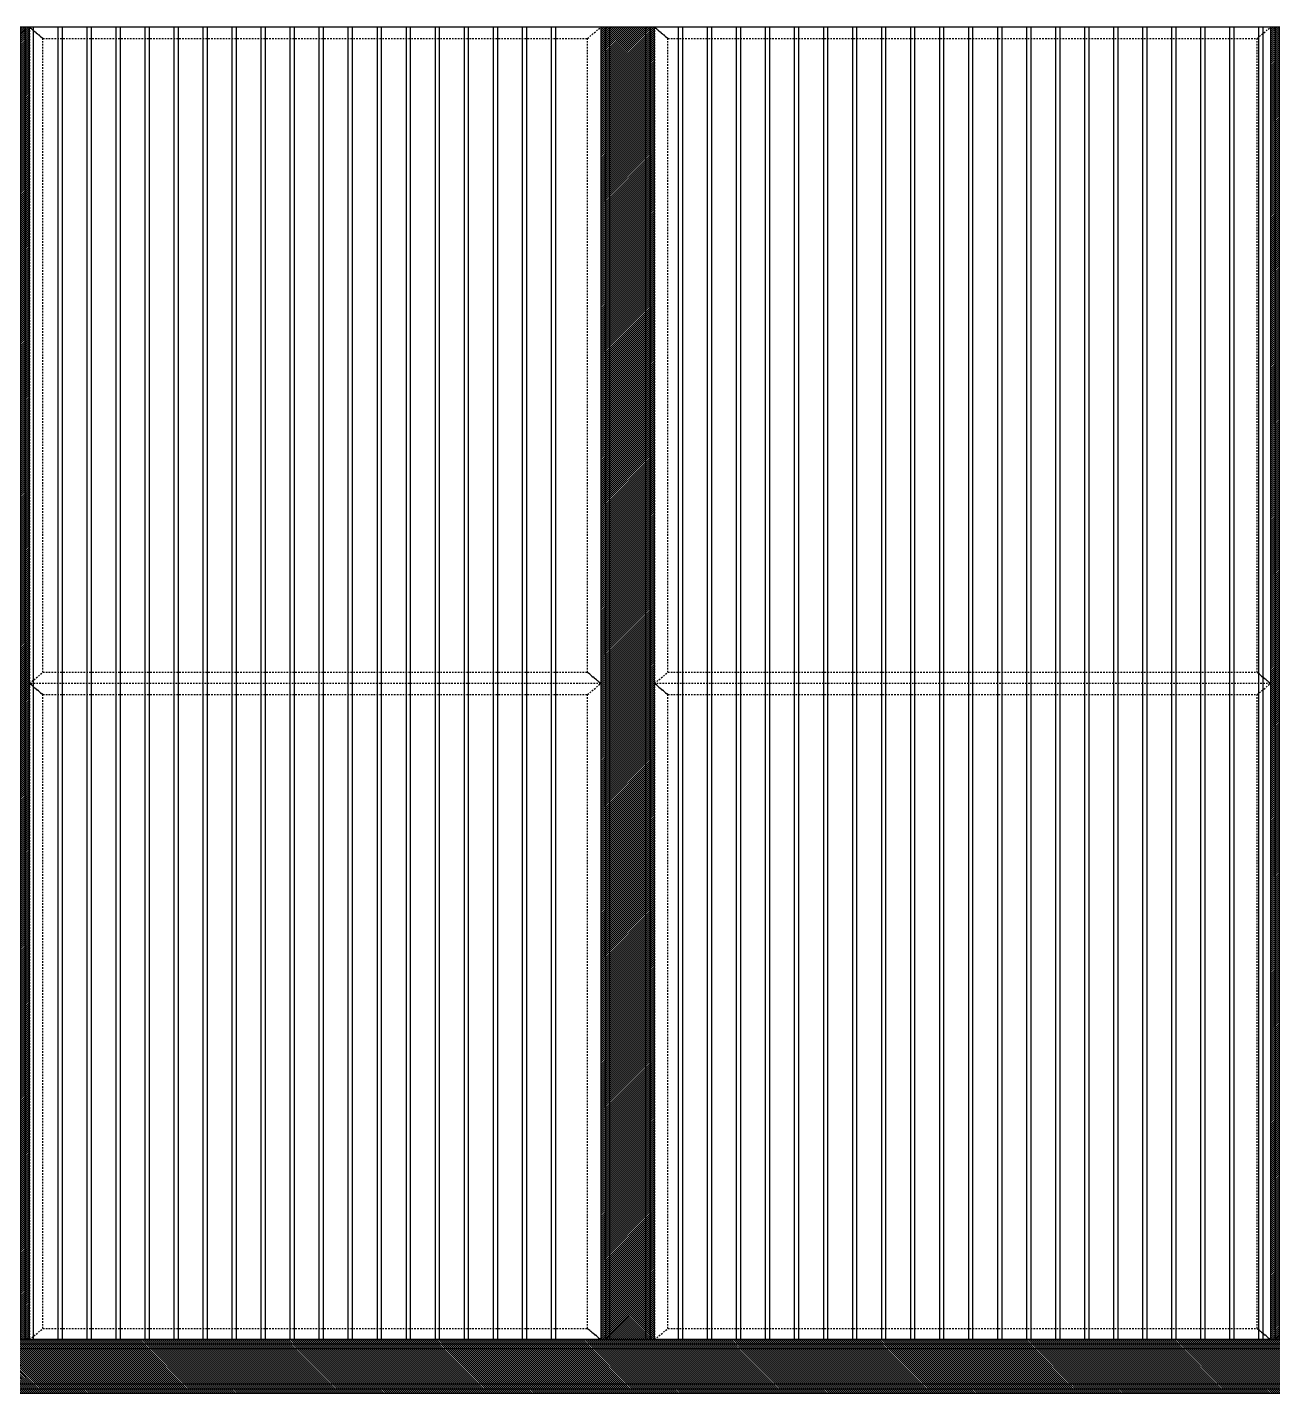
# Model space of a CAD drawing. Header units: millimetres. Extents: x 3774 to 718460, y -768339 to 192544.
# Drawn here: x 392111 to 394901, y -722367 to -719317 of the extents above; entities that cross this region are included whole.
import ezdxf
from ezdxf.xclip import XClip

# ---------------------------------------------------------------- set-up
doc = ezdxf.new("R2010")
doc.units = ezdxf.units.MM
doc.header["$XCLIPFRAME"] = 0
doc.set_wipeout_variables(frame=1)
for name, pattern in [('TA_GL_000.70000', [1.925, 0.7, -0.175, 0.175, -0.175, 0.7]), ('TA_HL_001.00000', [6.5, 3.55, -2.95]), ('XKITLINE00', [0]), ('XKITLINE02', [4, 2, -2])]:
    doc.linetypes.add(name, pattern=pattern)
for name, color, linetype in [('000 - 0_SYM_DWG_GRIDLINE_MAIN_COLOR_251', 7, 'Continuous'), ('010 - ASPG_EXTR_MAIN_COLOR_2', 7, 'Continuous'), ('010 - ASPG_EXTR_WIPEOUT_', 7, 'Continuous'), ('010 - ASPG_FRAMING_MAIN_COLOR_1', 7, 'Continuous'), ('010 - ASPG_FRAMING_MAIN_COLOR_2', 7, 'Continuous'), ('010 - ASPG_FRAMING_SUB_COLOR_2', 7, 'Continuous'), ('010 - ASPG_FRAMING_SUB_COLOR_3', 7, 'Continuous'), ('010 - ASPG_FRAMING_WIPEOUT_', 7, 'Continuous')]:
    doc.layers.add(name, color=color, linetype=linetype)
doc.layers.add('000_AREA_ASPG_AREA_HATCH_', color=7, linetype='Continuous', plot=False)
doc.layers.add('000_AREA_ASPG_AREA_MAIN_COLOR_1', color=7, linetype='Continuous', plot=False)
doc.layers.add('Bolt', color=7, linetype='Continuous', lineweight=0)
doc.layers.add('Part', color=7, linetype='Continuous', lineweight=0)
doc.styles.add('TA', font='', dxfattribs={"height": 4.5})
doc.styles.get('TA').set_extended_font_data('Cordia New')

# ---------------------------------------------------------------- blocks, each defined once
blk = doc.blocks.new('*U5902')
at = {"layer": '000 - 0_SYM_DWG_GRIDLINE_MAIN_COLOR_251', "color": 7, "linetype": 'ByBlock', "ltscale": 5}
blk.add_line((10, 0), (-759, 0), dxfattribs=at)
at = {"color": 7, "style": 'TA', "flags": 1}
blk.add_attdef('LOCATION', (6, -6), '', height=4.5, rotation=270, dxfattribs=at)
blk = doc.blocks.new('W-1-PP19-SE-ENT3_20260407-104913_PP19_ENT3_ELE1_DIMS_1')
at = {"layer": '000 - 0_SYM_DWG_GRIDLINE_MAIN_COLOR_251', "color": 7, "linetype": 'TA_GL_000.70000', "xscale": 50.00000000000003, "yscale": 50.00000000000003, "zscale": 50.00000000000003, "rotation": 180}
for p in [(-27800, 114550), (-27800, 111800)]:
    blk.add_blockref('*U5902', p, dxfattribs=at)
blk = doc.blocks.new('*A6183500')
at = {"layer": 'Part', "color": 7, "linetype": 'XKITLINE00', "lineweight": 0}
for p, q in [((2179.569525, -60.453462), (2328.969438, -60.453462)), ((2179.569525, -65.253462), (2328.969438, -65.253462))]:
    blk.add_line(p, q, dxfattribs=at)
blk = doc.blocks.new('*A6193501')
at = {"layer": 'Part', "color": 7, "linetype": 'XKITLINE00', "lineweight": 0}
blk.add_line((2179.569525, -82.453462), (2328.969438, -82.453462), dxfattribs=at)
blk = doc.blocks.new('*A7013583')
at = {"layer": 'Part', "color": 7, "linetype": 'XKITLINE00', "lineweight": 0}
for p, q in [((2214.209518, -68.053462), (2180.609525, -68.053462)), ((2180.609525, -68.573462), (2180.609525, -68.053462)), ((2214.209518, -68.573462), (2214.209518, -68.053462)), ((2214.209518, -68.573462), (2180.609525, -68.573462))]:
    blk.add_line(p, q, dxfattribs=at)
blk = doc.blocks.new('*A7023584')
at = {"layer": 'Part', "color": 7, "linetype": 'XKITLINE00', "lineweight": 0}
for p, q in [((2214.209518, -80.053462), (2180.609525, -80.053462)), ((2180.609525, -80.573462), (2180.609525, -80.053462)), ((2214.209518, -80.573462), (2214.209518, -80.053462)), ((2214.209518, -80.573462), (2180.609525, -80.573462))]:
    blk.add_line(p, q, dxfattribs=at)
blk = doc.blocks.new('*A7053587')
at = {"layer": 'Part', "color": 7, "linetype": 'XKITLINE00', "lineweight": 0}
blk.add_line((2214.369525, -82.453462), (2214.369525, -65.253462), dxfattribs=at)
blk = doc.blocks.new('*A11604042')
at = {"layer": 'Part', "color": 7, "linetype": 'XKITLINE00', "lineweight": 0}
for p, q in [((2196.049603, -82.213462), (2194.289603, -82.213462)), ((2194.289603, -82.213462), (2194.289603, -82.293462)), ((2196.049603, -82.213462), (2196.049603, -82.293462)), ((2196.049603, -82.293462), (2194.289603, -82.293462))]:
    blk.add_line(p, q, dxfattribs=at)
blk = doc.blocks.new('*A11614043')
at = {"layer": 'Part', "color": 7, "linetype": 'XKITLINE00', "lineweight": 0}
for p, q in [((2195.105603, -82.173462), (2194.665603, -82.173462)), ((2194.665603, -82.173462), (2194.665603, -82.213462)), ((2195.105603, -82.133462), (2195.105603, -82.173462)), ((2195.145603, -82.213462), (2195.145603, -82.133462))]:
    blk.add_line(p, q, dxfattribs=at)
blk = doc.blocks.new('*A11624044')
at = {"layer": 'Part', "color": 7, "linetype": 'XKITLINE00', "lineweight": 0}
for p, q in [((2194.129603, -82.453462), (2194.289603, -82.293462)), ((2194.289603, -82.293462), (2196.049603, -82.293462)), ((2196.049603, -82.293462), (2196.209603, -82.453462))]:
    blk.add_line(p, q, dxfattribs=at)
blk = doc.blocks.new('*A11634045')
at = {"layer": 'Part', "color": 7, "linetype": 'XKITLINE00', "lineweight": 0}
for p, q in [((2195.145603, -81.421462), (2195.145603, -80.621462)), ((2195.145603, -80.621462), (2195.193603, -80.621462)), ((2195.193603, -81.421462), (2195.193603, -80.621462)), ((2195.145603, -80.861462), (2195.193603, -80.861462)), ((2195.145603, -81.421462), (2195.193603, -81.421462))]:
    blk.add_line(p, q, dxfattribs=at)
blk = doc.blocks.new('*A11644046')
at = {"layer": 'Part', "color": 7, "linetype": 'XKITLINE00', "lineweight": 0}
for p, q in [((2194.769603, -80.573462), (2194.769603, -80.621462)), ((2194.769603, -80.621462), (2195.569603, -80.621462)), ((2195.569603, -80.621462), (2195.569603, -80.573462))]:
    blk.add_line(p, q, dxfattribs=at)
blk = doc.blocks.new('*A11814063')
at = {"layer": 'Part', "color": 7, "linetype": 'XKITLINE00', "lineweight": 0}
for p, q in [((2194.769603, -68.573462), (2194.769603, -68.621462)), ((2194.769603, -68.621462), (2195.569603, -68.621462)), ((2195.569603, -68.621462), (2195.569603, -68.573462))]:
    blk.add_line(p, q, dxfattribs=at)
blk = doc.blocks.new('*A11824064')
at = {"layer": 'Part', "color": 7, "linetype": 'XKITLINE00', "lineweight": 0}
for p, q in [((2195.145603, -69.421462), (2195.145603, -68.621462)), ((2195.145603, -68.621462), (2195.193603, -68.621462)), ((2195.193603, -69.421462), (2195.193603, -68.621462)), ((2195.145603, -68.861462), (2195.193603, -68.861462)), ((2195.145603, -69.421462), (2195.193603, -69.421462))]:
    blk.add_line(p, q, dxfattribs=at)
blk = doc.blocks.new('*A11834065')
at = {"layer": 'Part', "color": 7, "linetype": 'XKITLINE00', "lineweight": 0}
for p, q in [((2211.945603, -69.421462), (2211.945603, -68.621462)), ((2211.945603, -68.621462), (2211.993603, -68.621462)), ((2211.993603, -69.421462), (2211.993603, -68.621462)), ((2211.945603, -68.861462), (2211.993603, -68.861462)), ((2211.945603, -69.421462), (2211.993603, -69.421462))]:
    blk.add_line(p, q, dxfattribs=at)
blk = doc.blocks.new('*A11844066')
at = {"layer": 'Part', "color": 7, "linetype": 'XKITLINE00', "lineweight": 0}
for p, q in [((2211.569603, -68.573462), (2211.569603, -68.621462)), ((2211.569603, -68.621462), (2212.369603, -68.621462)), ((2212.369603, -68.621462), (2212.369603, -68.573462))]:
    blk.add_line(p, q, dxfattribs=at)
blk = doc.blocks.new('*A11854067')
at = {"layer": 'Part', "color": 7, "linetype": 'XKITLINE00', "lineweight": 0}
for p, q in [((2195.193603, -65.573462), (2195.193603, -65.493462)), ((2195.233603, -65.573462), (2195.233603, -65.533462)), ((2195.233603, -65.533462), (2195.673603, -65.533462)), ((2195.673603, -65.533462), (2195.673603, -65.493462))]:
    blk.add_line(p, q, dxfattribs=at)
blk = doc.blocks.new('*A11864068')
at = {"layer": 'Part', "color": 7, "linetype": 'XKITLINE00', "lineweight": 0}
for p, q in [((2194.289603, -65.413462), (2194.129603, -65.253462)), ((2196.209603, -65.253462), (2196.049603, -65.413462)), ((2196.049603, -65.413462), (2194.289603, -65.413462))]:
    blk.add_line(p, q, dxfattribs=at)
blk = doc.blocks.new('*A11874069')
at = {"layer": 'Part', "color": 7, "linetype": 'XKITLINE00', "lineweight": 0}
for p, q in [((2194.289603, -65.493462), (2194.289603, -65.413462)), ((2194.289603, -65.413462), (2196.049603, -65.413462)), ((2194.289603, -65.493462), (2196.049603, -65.493462)), ((2196.049603, -65.493462), (2196.049603, -65.413462))]:
    blk.add_line(p, q, dxfattribs=at)
blk = doc.blocks.new('*A11884070')
at = {"layer": 'Part', "color": 7, "linetype": 'XKITLINE00', "lineweight": 0}
for p, q in [((2211.993603, -65.573462), (2211.993603, -65.493462)), ((2212.033603, -65.573462), (2212.033603, -65.533462)), ((2212.033603, -65.533462), (2212.473603, -65.533462)), ((2212.473603, -65.533462), (2212.473603, -65.493462))]:
    blk.add_line(p, q, dxfattribs=at)
blk = doc.blocks.new('*A11894071')
at = {"layer": 'Part', "color": 7, "linetype": 'XKITLINE00', "lineweight": 0}
for p, q in [((2211.089603, -65.413462), (2210.929603, -65.253462)), ((2213.009603, -65.253462), (2212.849603, -65.413462)), ((2212.849603, -65.413462), (2211.089603, -65.413462))]:
    blk.add_line(p, q, dxfattribs=at)
blk = doc.blocks.new('*A11904072')
at = {"layer": 'Part', "color": 7, "linetype": 'XKITLINE00', "lineweight": 0}
for p, q in [((2211.089603, -65.493462), (2211.089603, -65.413462)), ((2211.089603, -65.413462), (2212.849603, -65.413462)), ((2211.089603, -65.493462), (2212.849603, -65.493462)), ((2212.849603, -65.493462), (2212.849603, -65.413462))]:
    blk.add_line(p, q, dxfattribs=at)
blk = doc.blocks.new('*A11914073')
at = {"layer": 'Bolt'}
for points in [[(2211.674, -80.573), (2211.674, -80.525), (2211.786, -80.525), (2211.786, -80.573)], [(2211.674, -80.621), (2211.674, -80.573), (2211.786, -80.573), (2211.786, -80.621)], [(2212.154, -80.573), (2212.154, -80.525), (2212.266, -80.525), (2212.266, -80.573)], [(2212.154, -80.621), (2212.154, -80.573), (2212.266, -80.573), (2212.266, -80.621)]]:
    blk.add_hatch(color=7, dxfattribs=at).paths.add_polyline_path(points, flags=17)
at = {"layer": 'Bolt', "color": 7, "linetype": 'XKITLINE00', "lineweight": 0}
for p, q in [((2211.73, -80.685), (2211.73, -80.341)), ((2212.21, -80.685), (2212.21, -80.341)), ((2211.674, -80.573), (2211.674, -80.525)), ((2211.674, -80.621), (2211.674, -80.573)), ((2211.786, -80.573), (2211.786, -80.525)), ((2211.786, -80.621), (2211.786, -80.573)), ((2212.154, -80.573), (2212.154, -80.525)), ((2212.154, -80.621), (2212.154, -80.573)), ((2212.266, -80.573), (2212.266, -80.525)), ((2212.266, -80.621), (2212.266, -80.573))]:
    blk.add_line(p, q, dxfattribs=at)
blk = doc.blocks.new('*A11924074')
at = {"layer": 'Bolt'}
for points in [[(2194.586, -82.213), (2194.586, -82.293), (2194.474, -82.293), (2194.474, -82.213)], [(2195.866, -82.213), (2195.866, -82.293), (2195.754, -82.293), (2195.754, -82.213)]]:
    blk.add_hatch(color=7, dxfattribs=at).paths.add_polyline_path(points, flags=17)
at = {"layer": 'Bolt', "color": 7, "linetype": 'XKITLINE00', "lineweight": 0}
for p, q in [((2194.474, -82.293), (2194.474, -82.213)), ((2194.53, -82.357), (2194.53, -82.013)), ((2194.586, -82.293), (2194.586, -82.213)), ((2195.754, -82.293), (2195.754, -82.213)), ((2195.81, -82.357), (2195.81, -82.013)), ((2195.866, -82.293), (2195.866, -82.213))]:
    blk.add_line(p, q, dxfattribs=at)
blk = doc.blocks.new('*A11934075')
at = {"layer": 'Bolt', "color": 7, "linetype": 'XKITLINE02', "lineweight": 0}
for p, q in [((2195.256963, -81.933462), (2194.913603, -81.933462)), ((2195.145603, -81.877462), (2195.105603, -81.877462)), ((2195.193603, -81.877462), (2195.145603, -81.877462)), ((2195.145603, -81.989462), (2195.105603, -81.989462)), ((2195.193603, -81.989462), (2195.145603, -81.989462))]:
    blk.add_line(p, q, dxfattribs=at)
blk = doc.blocks.new('*A11944076')
at = {"layer": 'Bolt'}
for points in [[(2194.874, -80.573), (2194.874, -80.525), (2194.986, -80.525), (2194.986, -80.573)], [(2194.874, -80.621), (2194.874, -80.573), (2194.986, -80.573), (2194.986, -80.621)], [(2195.354, -80.573), (2195.354, -80.525), (2195.466, -80.525), (2195.466, -80.573)], [(2195.354, -80.621), (2195.354, -80.573), (2195.466, -80.573), (2195.466, -80.621)]]:
    blk.add_hatch(color=7, dxfattribs=at).paths.add_polyline_path(points, flags=17)
at = {"layer": 'Bolt', "color": 7, "linetype": 'XKITLINE00', "lineweight": 0}
for p, q in [((2194.93, -80.685), (2194.93, -80.341)), ((2195.41, -80.685), (2195.41, -80.341)), ((2194.874, -80.573), (2194.874, -80.525)), ((2194.874, -80.621), (2194.874, -80.573)), ((2194.986, -80.573), (2194.986, -80.525)), ((2194.986, -80.621), (2194.986, -80.573)), ((2195.354, -80.573), (2195.354, -80.525)), ((2195.354, -80.621), (2195.354, -80.573)), ((2195.466, -80.573), (2195.466, -80.525)), ((2195.466, -80.621), (2195.466, -80.573))]:
    blk.add_line(p, q, dxfattribs=at)
blk = doc.blocks.new('*A12044086')
at = {"layer": 'Bolt'}
for points in [[(2194.874, -68.573), (2194.874, -68.525), (2194.986, -68.525), (2194.986, -68.573)], [(2195.354, -68.573), (2195.354, -68.525), (2195.466, -68.525), (2195.466, -68.573)], [(2194.874, -68.621), (2194.874, -68.573), (2194.986, -68.573), (2194.986, -68.621)], [(2195.354, -68.621), (2195.354, -68.573), (2195.466, -68.573), (2195.466, -68.621)]]:
    blk.add_hatch(color=7, dxfattribs=at).paths.add_polyline_path(points, flags=17)
at = {"layer": 'Bolt', "color": 7, "linetype": 'XKITLINE00', "lineweight": 0}
for p, q in [((2194.874, -68.573), (2194.874, -68.525)), ((2194.93, -68.685), (2194.93, -68.341)), ((2194.986, -68.573), (2194.986, -68.525)), ((2195.354, -68.573), (2195.354, -68.525)), ((2195.41, -68.685), (2195.41, -68.341)), ((2195.466, -68.573), (2195.466, -68.525)), ((2194.874, -68.621), (2194.874, -68.573)), ((2194.986, -68.621), (2194.986, -68.573)), ((2195.354, -68.621), (2195.354, -68.573)), ((2195.466, -68.621), (2195.466, -68.573))]:
    blk.add_line(p, q, dxfattribs=at)
blk = doc.blocks.new('*A12054087')
at = {"layer": 'Bolt'}
for points in [[(2211.674, -68.573), (2211.674, -68.525), (2211.786, -68.525), (2211.786, -68.573)], [(2212.154, -68.573), (2212.154, -68.525), (2212.266, -68.525), (2212.266, -68.573)], [(2211.674, -68.621), (2211.674, -68.573), (2211.786, -68.573), (2211.786, -68.621)], [(2212.154, -68.621), (2212.154, -68.573), (2212.266, -68.573), (2212.266, -68.621)]]:
    blk.add_hatch(color=7, dxfattribs=at).paths.add_polyline_path(points, flags=17)
at = {"layer": 'Bolt', "color": 7, "linetype": 'XKITLINE00', "lineweight": 0}
for p, q in [((2211.674, -68.573), (2211.674, -68.525)), ((2211.73, -68.685), (2211.73, -68.341)), ((2211.786, -68.573), (2211.786, -68.525)), ((2212.154, -68.573), (2212.154, -68.525)), ((2212.21, -68.685), (2212.21, -68.341)), ((2212.266, -68.573), (2212.266, -68.525)), ((2211.674, -68.621), (2211.674, -68.573)), ((2211.786, -68.621), (2211.786, -68.573)), ((2212.154, -68.621), (2212.154, -68.573)), ((2212.266, -68.621), (2212.266, -68.573))]:
    blk.add_line(p, q, dxfattribs=at)
blk = doc.blocks.new('*A12064088')
at = {"layer": 'Bolt'}
for points in [[(2194.586, -65.413), (2194.586, -65.493), (2194.474, -65.493), (2194.474, -65.413)], [(2195.866, -65.413), (2195.866, -65.493), (2195.754, -65.493), (2195.754, -65.413)]]:
    blk.add_hatch(color=7, dxfattribs=at).paths.add_polyline_path(points, flags=17)
at = {"layer": 'Bolt', "color": 7, "linetype": 'XKITLINE00', "lineweight": 0}
for p, q in [((2194.53, -65.35), (2194.53, -65.693)), ((2195.81, -65.35), (2195.81, -65.693)), ((2194.474, -65.413), (2194.474, -65.493)), ((2194.586, -65.413), (2194.586, -65.493)), ((2195.754, -65.413), (2195.754, -65.493)), ((2195.866, -65.413), (2195.866, -65.493))]:
    blk.add_line(p, q, dxfattribs=at)
blk = doc.blocks.new('*A12074089')
at = {"layer": 'Bolt', "color": 7, "linetype": 'XKITLINE02', "lineweight": 0}
for p, q in [((2195.082243, -65.773462), (2195.425603, -65.773462)), ((2195.145603, -65.717462), (2195.193603, -65.717462)), ((2195.145603, -65.829462), (2195.193603, -65.829462)), ((2195.193603, -65.717462), (2195.233603, -65.717462)), ((2195.193603, -65.829462), (2195.233603, -65.829462))]:
    blk.add_line(p, q, dxfattribs=at)
blk = doc.blocks.new('*A12084090')
at = {"layer": 'Bolt'}
for points in [[(2211.386, -65.413), (2211.386, -65.493), (2211.274, -65.493), (2211.274, -65.413)], [(2212.666, -65.413), (2212.666, -65.493), (2212.554, -65.493), (2212.554, -65.413)]]:
    blk.add_hatch(color=7, dxfattribs=at).paths.add_polyline_path(points, flags=17)
at = {"layer": 'Bolt', "color": 7, "linetype": 'XKITLINE00', "lineweight": 0}
for p, q in [((2211.33, -65.35), (2211.33, -65.693)), ((2212.61, -65.35), (2212.61, -65.693)), ((2211.274, -65.413), (2211.274, -65.493)), ((2211.386, -65.413), (2211.386, -65.493)), ((2212.554, -65.413), (2212.554, -65.493)), ((2212.666, -65.413), (2212.666, -65.493))]:
    blk.add_line(p, q, dxfattribs=at)
blk = doc.blocks.new('*A12094091')
at = {"layer": 'Bolt', "color": 7, "linetype": 'XKITLINE02', "lineweight": 0}
for p, q in [((2211.882243, -65.773462), (2212.225603, -65.773462)), ((2211.945603, -65.717462), (2211.993603, -65.717462)), ((2211.945603, -65.829462), (2211.993603, -65.829462)), ((2211.993603, -65.717462), (2212.033603, -65.717462)), ((2211.993603, -65.829462), (2212.033603, -65.829462))]:
    blk.add_line(p, q, dxfattribs=at)
blk = doc.blocks.new('*A12244106')
at = {"layer": 'Part', "color": 7, "linetype": 'XKITLINE00', "lineweight": 0}
for p, q in [((2212.369603, -65.573462), (2211.569603, -65.573462)), ((2211.569603, -68.053462), (2211.569603, -65.573462)), ((2212.369603, -68.053462), (2212.369603, -65.573462)), ((2211.569603, -80.053462), (2211.569603, -68.621462)), ((2212.369603, -80.053462), (2212.369603, -68.621462)), ((2211.569603, -82.133462), (2211.569603, -80.621462)), ((2212.369603, -82.133462), (2212.369603, -80.621462)), ((2211.569603, -82.133462), (2212.369603, -82.133462))]:
    blk.add_line(p, q, dxfattribs=at)
blk = doc.blocks.new('*A12254107')
at = {"layer": 'Part', "color": 7, "linetype": 'XKITLINE00', "lineweight": 0}
for p, q in [((2195.569603, -65.573462), (2194.769603, -65.573462)), ((2194.769603, -68.053462), (2194.769603, -65.573462)), ((2195.569603, -68.053462), (2195.569603, -65.573462)), ((2194.769603, -80.053462), (2194.769603, -68.621462)), ((2195.569603, -80.053462), (2195.569603, -68.621462)), ((2194.769603, -82.133462), (2194.769603, -80.621462)), ((2195.569603, -82.133462), (2195.569603, -80.621462)), ((2194.769603, -82.133462), (2195.569603, -82.133462))]:
    blk.add_line(p, q, dxfattribs=at)
blk = doc.blocks.new('*A12324114')
at = {"layer": 'Part', "color": 7, "linetype": 'XKITLINE00', "lineweight": 0}
for p, q in [((2212.849603, -82.213462), (2211.089603, -82.213462)), ((2211.089603, -82.213462), (2211.089603, -82.293462)), ((2212.849603, -82.213462), (2212.849603, -82.293462)), ((2212.849603, -82.293462), (2211.089603, -82.293462))]:
    blk.add_line(p, q, dxfattribs=at)
blk = doc.blocks.new('*A12334115')
at = {"layer": 'Part', "color": 7, "linetype": 'XKITLINE00', "lineweight": 0}
for p, q in [((2211.905603, -82.173462), (2211.465603, -82.173462)), ((2211.465603, -82.173462), (2211.465603, -82.213462)), ((2211.905603, -82.133462), (2211.905603, -82.173462)), ((2211.945603, -82.213462), (2211.945603, -82.133462))]:
    blk.add_line(p, q, dxfattribs=at)
blk = doc.blocks.new('*A12344116')
at = {"layer": 'Part', "color": 7, "linetype": 'XKITLINE00', "lineweight": 0}
for p, q in [((2210.929603, -82.453462), (2211.089603, -82.293462)), ((2211.089603, -82.293462), (2212.849603, -82.293462)), ((2212.849603, -82.293462), (2213.009603, -82.453462))]:
    blk.add_line(p, q, dxfattribs=at)
blk = doc.blocks.new('*A12354117')
at = {"layer": 'Part', "color": 7, "linetype": 'XKITLINE00', "lineweight": 0}
for p, q in [((2211.569603, -80.573462), (2211.569603, -80.621462)), ((2211.569603, -80.621462), (2212.369603, -80.621462)), ((2212.369603, -80.621462), (2212.369603, -80.573462))]:
    blk.add_line(p, q, dxfattribs=at)
blk = doc.blocks.new('*A12364118')
at = {"layer": 'Part', "color": 7, "linetype": 'XKITLINE00', "lineweight": 0}
for p, q in [((2211.945603, -81.421462), (2211.945603, -80.621462)), ((2211.945603, -80.621462), (2211.993603, -80.621462)), ((2211.993603, -81.421462), (2211.993603, -80.621462)), ((2211.945603, -80.861462), (2211.993603, -80.861462)), ((2211.945603, -81.421462), (2211.993603, -81.421462))]:
    blk.add_line(p, q, dxfattribs=at)
blk = doc.blocks.new('*A12474129')
at = {"layer": 'Bolt'}
for points in [[(2211.386, -82.213), (2211.386, -82.293), (2211.274, -82.293), (2211.274, -82.213)], [(2212.666, -82.213), (2212.666, -82.293), (2212.554, -82.293), (2212.554, -82.213)]]:
    blk.add_hatch(color=7, dxfattribs=at).paths.add_polyline_path(points, flags=17)
at = {"layer": 'Bolt', "color": 7, "linetype": 'XKITLINE00', "lineweight": 0}
for p, q in [((2211.274, -82.293), (2211.274, -82.213)), ((2211.33, -82.357), (2211.33, -82.013)), ((2211.386, -82.293), (2211.386, -82.213)), ((2212.554, -82.293), (2212.554, -82.213)), ((2212.61, -82.357), (2212.61, -82.013)), ((2212.666, -82.293), (2212.666, -82.213))]:
    blk.add_line(p, q, dxfattribs=at)
blk = doc.blocks.new('*A12484130')
at = {"layer": 'Bolt', "color": 7, "linetype": 'XKITLINE02', "lineweight": 0}
for p, q in [((2212.056963, -81.933462), (2211.713603, -81.933462)), ((2211.945603, -81.877462), (2211.905603, -81.877462)), ((2211.993603, -81.877462), (2211.945603, -81.877462)), ((2211.945603, -81.989462), (2211.905603, -81.989462)), ((2211.993603, -81.989462), (2211.945603, -81.989462))]:
    blk.add_line(p, q, dxfattribs=at)
blk = doc.blocks.new('W-1-PP19-SE-ENT3_20260407-111149_PP19_ENT3_SE_ELE3')
at = {"color": 7, "lineweight": 0, "xscale": 125, "yscale": 125, "zscale": 125}
for name in ['*A6183500', '*A11864068', '*A11894071', '*A7053587', '*A11874069', '*A12064088', '*A11854067', '*A11904072', '*A12084090', '*A11884070', '*A12254107', '*A12074089', '*A12244106', '*A12094091', '*A7013583', '*A12044086', '*A12054087', '*A11814063', '*A11824064', '*A11844066', '*A11834065', '*A7023584', '*A11944076', '*A11914073', '*A11644046', '*A11634045', '*A12354117', '*A12364118', '*A11924074', '*A11934075', '*A12474129', '*A12484130', '*A11624044', '*A11604042', '*A11614043', '*A12344116', '*A12324114', '*A12334115', '*A6193501']:
    blk.add_blockref(name, (-296446.190625, 122106.68275), dxfattribs=at)
blk = doc.blocks.new('*U7969')
at = {"color": 7}
blk.add_wipeout([(0, -40), (18510.6, -40), (18510.6, 40), (0, 40)], dxfattribs=at).dxf.layer = '010 - ASPG_FRAMING_WIPEOUT_'
at = {"layer": '010 - ASPG_FRAMING_MAIN_COLOR_2', "color": 7}
blk.add_lwpolyline([(0, -40), (18510.6, -40), (18510.6, 40), (0, 40)], close=True, dxfattribs=at)
at = {"color": 7}
for points in [[(-40, 40), (18511, 40), (18511, 50), (-40, 50)], [(-40, -50), (18511, -50), (18511, -40), (-40, -40)]]:
    blk.add_wipeout(points, dxfattribs=at).dxf.layer = '010 - ASPG_FRAMING_WIPEOUT_'
at = {"layer": '010 - ASPG_FRAMING_MAIN_COLOR_1', "color": 7}
for points in [[(-40, 40), (18511, 40), (18511, 50), (-40, 50)], [(-40, -50), (18511, -50), (18511, -40), (-40, -40)]]:
    blk.add_lwpolyline(points, close=True, dxfattribs=at)
blk = doc.blocks.new('*U8005')
at = {"color": 7}
blk.add_wipeout([(50, 0), (1350, 0), (1350, 2940), (50, 2940)], dxfattribs=at).dxf.layer = '010 - ASPG_EXTR_WIPEOUT_'
at = {"layer": '010 - ASPG_EXTR_MAIN_COLOR_2', "color": 7}
for points in [[(123.5, 0), (133.8, 0), (133.8, 2940), (123.5, 2940)], [(188.5, 0), (198.8, 0), (198.8, 2940), (188.5, 2940)], [(253.5, 0), (263.8, 0), (263.8, 2940), (253.5, 2940)], [(318.5, 0), (328.8, 0), (328.8, 2940), (318.5, 2940)], [(383.5, 0), (393.8, 0), (393.8, 2940), (383.5, 2940)], [(448.5, 0), (458.8, 0), (458.8, 2940), (448.5, 2940)], [(513.5, 0), (523.8, 0), (523.8, 2940), (513.5, 2940)], [(578.5, 0), (588.8, 0), (588.8, 2940), (578.5, 2940)], [(643.5, 0), (653.8, 0), (653.8, 2940), (643.5, 2940)], [(708.5, 0), (718.8, 0), (718.8, 2940), (708.5, 2940)], [(773.5, 0), (783.8, 0), (783.8, 2940), (773.5, 2940)], [(838.5, 0), (848.8, 0), (848.8, 2940), (838.5, 2940)], [(903.5, 0), (913.8, 0), (913.8, 2940), (903.5, 2940)], [(968.5, 0), (978.8, 0), (978.8, 2940), (968.5, 2940)], [(1033.5, 0), (1043.8, 0), (1043.8, 2940), (1033.5, 2940)], [(1098.5, 0), (1108.8, 0), (1108.8, 2940), (1098.5, 2940)], [(1163.5, 0), (1173.8, 0), (1173.8, 2940), (1163.5, 2940)], [(1228.5, 0), (1238.8, 0), (1238.8, 2940), (1228.5, 2940)]]:
    blk.add_lwpolyline(points, close=True, dxfattribs=at)
at = {"layer": '010 - ASPG_FRAMING_SUB_COLOR_2', "color": 7}
blk.add_lwpolyline([(50, 0), (1350, 0), (1350, 2940), (50, 2940)], close=True, dxfattribs=at)
at = {"color": 7}
for points in [[(-50, 0), (50, 0), (50, 2940), (-50, 2940)], [(1350, 0), (1450, 0), (1450, 2940), (1350, 2940)]]:
    blk.add_wipeout(points, dxfattribs=at).dxf.layer = '010 - ASPG_EXTR_WIPEOUT_'
at = {"layer": '010 - ASPG_EXTR_MAIN_COLOR_2', "color": 7}
blk.add_lwpolyline([(58.5, 0), (68.8, 0), (68.8, 2940), (58.5, 2940)], close=True, dxfattribs=at)
at = {"layer": '010 - ASPG_FRAMING_MAIN_COLOR_1', "color": 7}
for points in [[(-50, 0), (-40, 0), (-40, 2940), (-50, 2940)], [(40, 0), (50, 0), (50, 2940), (40, 2940)], [(1350, 0), (1360, 0), (1360, 2940), (1350, 2940)], [(1440, 0), (1450, 0), (1450, 2940), (1440, 2940)]]:
    blk.add_lwpolyline(points, close=True, dxfattribs=at)
at = {"layer": '010 - ASPG_FRAMING_SUB_COLOR_2', "color": 7}
for points in [[(-50, 0), (50, 0), (50, 2940), (-50, 2940)], [(1350, 0), (1450, 0), (1450, 2940), (1350, 2940)]]:
    blk.add_lwpolyline(points, close=True, dxfattribs=at)
blk = doc.blocks.new('*U8004')
at = {"color": 7}
blk.add_wipeout([(50, 0), (1450, 0), (1450, 2940), (50, 2940)], dxfattribs=at).dxf.layer = '010 - ASPG_EXTR_WIPEOUT_'
at = {"layer": '010 - ASPG_EXTR_MAIN_COLOR_2', "color": 7}
for points in [[(113.3, 0), (123.5, 0), (123.5, 2940), (113.3, 2940)], [(178.3, 0), (188.5, 0), (188.5, 2940), (178.3, 2940)], [(243.3, 0), (253.5, 0), (253.5, 2940), (243.3, 2940)], [(308.3, 0), (318.5, 0), (318.5, 2940), (308.3, 2940)], [(373.3, 0), (383.5, 0), (383.5, 2940), (373.3, 2940)], [(438.3, 0), (448.5, 0), (448.5, 2940), (438.3, 2940)], [(503.3, 0), (513.5, 0), (513.5, 2940), (503.3, 2940)], [(568.3, 0), (578.5, 0), (578.5, 2940), (568.3, 2940)], [(633.3, 0), (643.5, 0), (643.5, 2940), (633.3, 2940)], [(698.3, 0), (708.5, 0), (708.5, 2940), (698.3, 2940)], [(763.3, 0), (773.5, 0), (773.5, 2940), (763.3, 2940)], [(828.3, 0), (838.5, 0), (838.5, 2940), (828.3, 2940)], [(893.3, 0), (903.5, 0), (903.5, 2940), (893.3, 2940)], [(958.3, 0), (968.5, 0), (968.5, 2940), (958.3, 2940)], [(1023.3, 0), (1033.5, 0), (1033.5, 2940), (1023.3, 2940)], [(1088.3, 0), (1098.5, 0), (1098.5, 2940), (1088.3, 2940)], [(1153.3, 0), (1163.5, 0), (1163.5, 2940), (1153.3, 2940)], [(1218.3, 0), (1228.5, 0), (1228.5, 2940), (1218.3, 2940)], [(1283.3, 0), (1293.5, 0), (1293.5, 2940), (1283.3, 2940)], [(1348.3, 0), (1358.5, 0), (1358.5, 2940), (1348.3, 2940)], [(1413.3, 0), (1423.5, 0), (1423.5, 2940), (1413.3, 2940)]]:
    blk.add_lwpolyline(points, close=True, dxfattribs=at)
at = {"layer": '010 - ASPG_FRAMING_SUB_COLOR_2', "color": 7}
blk.add_lwpolyline([(50, 0), (1450, 0), (1450, 2940), (50, 2940)], close=True, dxfattribs=at)
at = {"color": 7}
for points in [[(-50, 0), (50, 0), (50, 2940), (-50, 2940)], [(1450, 0), (1550, 0), (1550, 2940), (1450, 2940)]]:
    blk.add_wipeout(points, dxfattribs=at).dxf.layer = '010 - ASPG_EXTR_WIPEOUT_'
at = {"layer": '010 - ASPG_FRAMING_MAIN_COLOR_1', "color": 7}
for points in [[(-50, 0), (-40, 0), (-40, 2940), (-50, 2940)], [(40, 0), (50, 0), (50, 2940), (40, 2940)], [(1450, 0), (1460, 0), (1460, 2940), (1450, 2940)], [(1540, 0), (1550, 0), (1550, 2940), (1540, 2940)]]:
    blk.add_lwpolyline(points, close=True, dxfattribs=at)
at = {"layer": '010 - ASPG_FRAMING_SUB_COLOR_2', "color": 7}
for points in [[(-50, 0), (50, 0), (50, 2940), (-50, 2940)], [(1450, 0), (1550, 0), (1550, 2940), (1450, 2940)]]:
    blk.add_lwpolyline(points, close=True, dxfattribs=at)
blk = doc.blocks.new('*U8146')
at = {"layer": '010 - ASPG_FRAMING_SUB_COLOR_3', "color": 7, "linetype": 'ByBlock'}
for points in [[(0, 0), (0, 1280), (25, 1250), (25, 30), (0, 0)], [(1470, 1280), (0, 1280), (25, 1250), (1445, 1250)], [(1470, 0), (1470, 1280), (1445, 1250), (1445, 30), (1470, 0)], [(25, 30), (1445, 30), (1470, 0), (0, 0), (25, 30)]]:
    blk.add_lwpolyline(points, close=True, dxfattribs=at)
blk = doc.blocks.new('*U8147')
at = {"layer": '010 - ASPG_FRAMING_SUB_COLOR_3', "color": 7, "linetype": 'ByBlock'}
for points in [[(0, 0), (0, 1380), (25, 1350), (25, 30), (0, 0)], [(1470, 1380), (0, 1380), (25, 1350), (1445, 1350)], [(1470, 0), (1470, 1380), (1445, 1350), (1445, 30), (1470, 0)], [(25, 30), (1445, 30), (1470, 0), (0, 0), (25, 30)]]:
    blk.add_lwpolyline(points, close=True, dxfattribs=at)
blk = doc.blocks.new('*U8194')
at = {"layer": '000_AREA_ASPG_AREA_HATCH_', "transparency": 33554539}
h = blk.add_hatch(dxfattribs=at)
h.set_pattern_fill('ANSI31')
h.set_pattern_definition([(45, (-24.4354, 2914.1105), (-2.245064, 2.245064), [])])
h.paths.add_polyline_path([(-60, 0), (60, 0), (60, 2940), (-60, 2940)])
at = {"layer": '000_AREA_ASPG_AREA_MAIN_COLOR_1', "color": 7}
blk.add_lwpolyline([(-60, 0), (60, 0), (60, 2940), (-60, 2940)], close=True, dxfattribs=at)
blk = doc.blocks.new('*U8197')
at = {"layer": '000_AREA_ASPG_AREA_HATCH_', "transparency": 33554539}
h = blk.add_hatch(dxfattribs=at)
h.set_pattern_fill('ANSI31')
h.set_pattern_definition([(45, (-24.4354, 18485.126), (-2.24506403, 2.24506403), [])])
h.paths.add_polyline_path([(-60, 0), (60, 0), (60, 18511), (-60, 18511)])
at = {"layer": '000_AREA_ASPG_AREA_MAIN_COLOR_1', "color": 7}
blk.add_lwpolyline([(-60, 0), (60, 0), (60, 18511), (-60, 18511)], close=True, dxfattribs=at)

msp = doc.modelspace()

# ---------------------------------------------------------------- block references
at = {"color": 7}
ref = msp.add_blockref('W-1-PP19-SE-ENT3_20260407-111149_PP19_ENT3_SE_ELE3', (414456.105, -833866.64), dxfattribs=at)
XClip(ref).set_block_clipping_path([(-32830.0732933623, 98192.9450294074), (1428.5091477262, 121044.4843190958)])

# ---------------------------------------------------------------- next in the draw order: block references
msp.add_blockref('*U7969', (390425.697, -722316.64), dxfattribs=at)

# ---------------------------------------------------------------- next in the draw order: block references
msp.add_blockref('W-1-PP19-SE-ENT3_20260407-104913_PP19_ENT3_ELE1_DIMS_1', (414456.105, -833866.64), dxfattribs=at)

# ---------------------------------------------------------------- next in the draw order: block references
msp.add_blockref('*U8005', (392056.105, -722256.64), dxfattribs=at)

# ---------------------------------------------------------------- next in the draw order: block references
for name, p in [('*U8194', (392056.105, -722256.64)), ('*U8004', (393456.105, -722256.64))]:
    msp.add_blockref(name, p, dxfattribs=at)

# ---------------------------------------------------------------- next in the draw order: block references
at = {"color": 7, "linetype": 'TA_HL_001.00000', "rotation": 89.99999999999994}
for name, p in [('*U8146', (393396.105, -720786.64)), ('*U8147', (394896.105, -720786.64)), ('*U8146', (393396.105, -722256.64)), ('*U8147', (394896.105, -722256.64))]:
    msp.add_blockref(name, p, dxfattribs=at)
at = {"color": 7}
for p in [(393456.105, -722256.64), (394956.105, -722256.64)]:
    msp.add_blockref('*U8194', p, dxfattribs=at)
at = {"color": 7, "rotation": 270}
msp.add_blockref('*U8197', (390425.697, -722316.64), dxfattribs=at)

doc.saveas('drawing.dxf')
